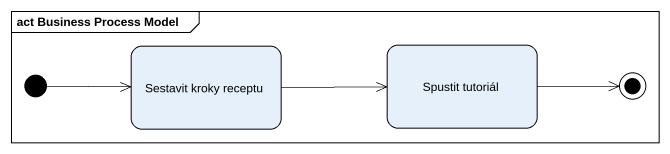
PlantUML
@startuml
mainframe act Business Process Model
hide empty description
state "Sestavit kroky receptu" as Sestavit_kroky_receptu
state "Spustit tutoriál" as Spustit_tutoriál
[*] -right-> Sestavit_kroky_receptu
Sestavit_kroky_receptu -right-> Spustit_tutoriál
Spustit_tutoriál -right-> [*]
@enduml
